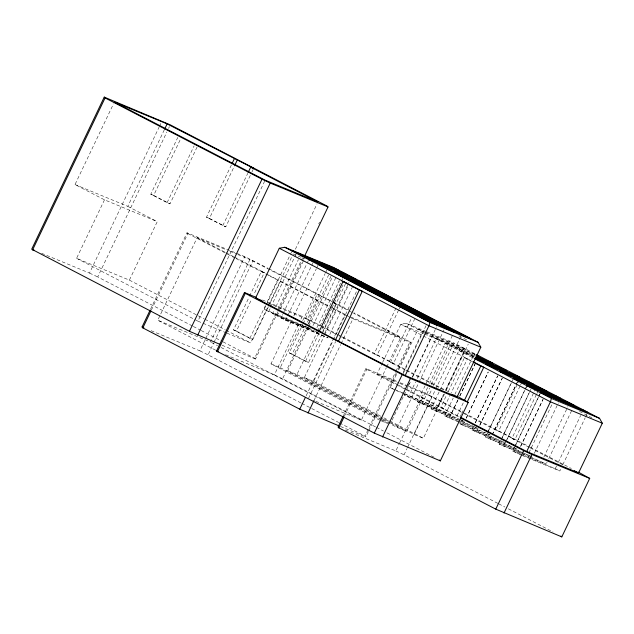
<?xml version="1.0" encoding="UTF-8"?>
<svg xmlns="http://www.w3.org/2000/svg" width="634" height="634" viewBox="0 0 634 634"><rect width="100%" height="100%" fill="white"/><g stroke="black" fill="none" stroke-linecap="round" stroke-linejoin="round"><path stroke-width="0.48" stroke-dasharray="3.17 2.38" d="M197.055 147.128L169.999 203.847L167.107 202.658L150.781 194.202L177.774 137.443M167.107 202.658L194.099 145.899M268.404 306.729L252.76 339.523L249.867 338.326L233.534 329.87L249.138 297.061M249.566 296.173L261.367 271.344L264.33 272.572L253.766 294.731M249.867 338.326L265.464 305.517M267.152 301.966L277.7 279.8L331.305 307.252M104.483 199.821L76.579 258.323L129.368 280.125L157.272 221.631L104.483 199.821L75.002 184.557L113.494 103.849M41.63 253.307L89.497 273.072L159.071 127.204M159.491 126.317L161.187 122.758M75.002 184.557L127.791 206.359L164.174 130.089M192.411 325.987L97.731 276.955L166.885 131.975M168.581 128.417L169.429 126.634M150.781 194.202L153.674 195.391L180.73 138.672M150.559 309.194L186.998 232.781L244.795 256.651L267.936 268.245M151.336 310.113L187.83 233.597L186.998 232.781M250.279 175.475L225.759 226.877L206.47 217.2L231.41 164.903M215.623 350.198L157.755 320.225L197.103 237.75L226.227 249.78M206.47 217.2L209.434 218.421L234.374 166.132M222.796 225.656L247.736 173.359M251.967 171.925L253.235 169.27M76.579 258.323L197.895 321.153L264.711 181.07M151.114 330.686L199.876 350.832L205.384 339.277M205.804 338.39L244.795 256.651M333.841 302.719L249.891 259.552L210.551 342.035L157.755 320.225M300.976 402.97L208.047 354.842L213.571 343.279M213.991 342.384L253.037 260.526M233.534 329.87L236.434 331.067L251.65 299.161M307.561 327.247L311.27 329.165L268.665 311.571L264.219 309.273L265.908 305.723M266.335 304.835L290.007 255.201M290.427 254.321L291.695 251.658M227.02 333.183L250.684 342.962L268.134 306.38M268.562 305.485L291.973 256.413M295.373 249.273L317.079 203.768M270.092 303.187L280.664 281.028M268.665 311.571L270.353 308.029M270.773 307.141L294.453 257.507M294.873 256.619L296.141 253.957M315.217 331.21L319.75 333.563L277.145 315.962L272.612 313.616L274.3 310.074M275.996 306.523L298.4 259.552M277.969 311.904L255.486 359.042L254.654 358.226L277.137 311.08M277.565 310.192L302.592 257.721M318.712 223.921L319.56 222.138M278.389 311.009L303.424 258.537M277.145 315.962L278.833 312.419M280.529 308.877L304.201 259.243M280.997 317.959L328.143 337.906L285.538 320.313L280.997 317.959L282.693 314.416M283.113 313.529L306.793 263.895M307.213 263.007L308.481 260.352M285.538 320.313L311.326 266.24M311.746 265.361L313.014 262.698M379.869 420.231L270.995 363.845L292.171 319.449M293.859 315.891L316.311 268.832M316.731 267.944L318.006 265.281M225.577 354.755L274.34 374.9L299.28 322.611M300.976 319.06L302.244 316.406L320.122 325.274M270.995 363.845L280.252 367.665L301.007 324.156M302.703 320.606L325.147 273.547M325.567 272.66L326.843 269.997M322.04 334.189L308.512 362.553L305.548 361.325L289.223 352.869L302.751 324.513M303.179 323.625L317.127 294.374M268.317 303.242L307.442 319.409L328.618 275.013M289.223 352.869L292.187 354.097L305.715 325.733M307.411 322.191L320.091 295.603M308.092 324.212L330.924 276.345M375.502 426.904L282.582 378.775L307.102 327.374M308.79 323.823L310.486 320.281M381.613 419.383L287.662 370.724L308.417 327.223M308.837 326.336L332.137 277.494M312.958 325.622L336.63 275.988M316.905 327.667L339.309 280.696M287.662 370.724L296.926 374.551L317.254 331.931M317.682 331.043L340.973 282.209M341.393 281.322L342.669 278.659M305.548 361.325L319.076 332.969M321.866 329.133L327.786 316.723M328.206 315.835L331.59 308.742M332.01 307.855L338.77 293.677M339.198 292.789L343.422 283.929M322.666 331.622L345.958 282.788M322.468 333.302L336.416 304.058L334.697 303.163M324.87 332.898L348.969 282.376M444.529 393.888L423.354 438.284L414.089 434.456L304.336 377.61L324.243 335.885M324.663 334.99L347.955 286.156M329.831 334.364L353.503 284.729M306.135 395.838L344.753 314.868L332.478 308.512M304.336 377.61L313.6 381.438L333.08 340.593M333.5 339.705L356.799 290.871M308.552 398.326L335.632 341.567M313.949 400.609L340.688 344.555M341.108 343.66L352.995 318.751L410.784 342.622L396.781 371.984M343.097 416.419L365.929 368.552L396.63 381.232M344.349 416.348L366.761 369.376L365.929 368.552M342.534 337.581L374.108 353.938L397.407 305.097M374.108 353.938L377.072 355.159L398.675 309.875M399.095 308.988L400.371 306.325M398.104 384.909L377.056 374.005L382.136 363.353M382.564 362.466L400.767 324.283L406.283 323.3L426.278 331.558M315.835 401.338L361.348 420.136L386.304 367.807M386.724 366.92L400.688 337.653L353.534 313.236M405.348 370.113L390.441 362.394L411.189 318.886M390.441 362.394L393.405 363.615L414.581 319.219M368.346 431.596L365.802 436.937L364.97 436.113L395.529 372.055M395.949 371.159L409.952 341.805L353.851 312.744M368.774 430.708L396.353 372.871M394.768 389.989L390.235 387.643L396.995 373.458M398.691 369.915L418.139 329.141L424.479 331.764M403.224 372.261L422.672 331.495L424.487 332.24M403.192 373.624L426.064 325.678M408.066 385.821L409.334 383.166M412.298 376.961L431.738 336.186L475.857 354.572M392.129 420.073L410.761 381.002M412.457 377.452L436.596 326.843M458.168 399.563L450.98 414.636L403.842 394.689L408.375 397.035L415.563 381.969M417.251 378.427L436.279 338.54L475.254 354.636M382.492 419.843L397.415 427.57L418.591 383.174M419.019 382.286L444.006 329.902M460.054 419.811L417.441 401.734L425.057 385.781M425.477 384.893L445.345 343.24L475.262 355.595M350.665 432.277L395.822 450.925L399.198 443.832M399.626 442.944L423.718 392.422L463.517 412.647M397.415 427.57L406.679 431.397L427.855 387.002M429.551 383.451L453.262 333.73M421.982 404.08L429.59 388.127M431.279 384.584L449.878 345.585L474.359 355.698M399.8 383.404L428.917 395.426L431.889 389.213M433.577 385.662L452.636 345.704L454.443 343.192L475.555 354.121M497.856 503.38L404.056 454.8L407.02 448.595M407.44 447.715L431.96 396.305M414.089 434.456L435.265 390.061M435.685 389.173L458.984 340.339M459.404 339.452L460.672 336.789M478.187 428.727L431.049 408.779L460.736 346.743L465.277 349.088L445.409 390.75M435.59 411.133L443.618 394.293M445.306 390.742L463.486 352.631L474.367 357.124M404.738 394.11L437.373 407.591L443.713 394.293M446.217 390.338L468.241 344.167M461.322 414.327L460.046 416.99L440.757 407.313L446.685 394.879M448.381 391.329L464.476 357.592L467.44 358.812L450.925 393.445M440.757 407.313L443.721 408.534L450.497 394.332M459.167 422.292L444.656 415.825L453.207 398.104M454.8 394.554L474.343 353.788M449.189 418.178L458.073 399.563M459.761 396.02L474.977 364.114M459.856 396.02L475.072 364.114M457.082 415.769L463.438 402.447M461.742 413.439L463.018 410.777M459.777 423.655L462.796 425.224L464.492 421.681M466.18 418.131L488.164 372.047M466.275 418.139L488.259 372.047M517.193 449.118L471.87 429.923L473.558 426.373M475.246 422.83L497.658 375.859M475.349 422.83L497.753 375.859M476.403 432.269L478.091 428.727M479.787 425.176L502.191 378.205M479.883 425.184L502.286 378.205M531.704 456.543L485.47 436.969L487.166 433.426M487.586 432.539L511.266 382.904M511.686 382.017L512.954 379.354M488.529 430.763L511.361 382.904M490.011 439.314L491.699 435.772L460.07 422.672M492.119 434.884L515.799 385.25M516.219 384.363L517.487 381.708M492.222 434.884L515.894 385.25M516.314 384.37L517.582 381.708M428.917 395.426L495.59 429.955L518.881 381.121M495.59 429.955L498.554 431.183L520.149 385.9M520.577 385.012L521.845 382.35M530.809 457.597L499.077 444.014L500.773 440.471M501.193 439.584L524.865 389.95M525.293 389.062L526.561 386.407M502.136 437.817L524.96 389.95M525.388 389.062L526.656 386.407M503.618 446.36L529.406 392.295M529.826 391.408L531.094 388.753M462.796 425.224L505.401 442.817L529.501 392.303M529.461 447.501L511.915 438.411L535.207 389.577M511.915 438.411L514.879 439.639L536.475 394.356M536.903 393.468L538.171 390.806M521.75 455.283L512.684 451.059L514.372 447.517M514.8 446.629L538.472 396.995M538.892 396.107L540.168 393.452M515.743 444.862L538.567 396.995M538.995 396.115L540.263 393.452M517.217 453.413L518.913 449.863M520.601 446.32L543.005 399.341M520.696 446.32L543.1 399.349M528.922 452.795L552.174 404.048M534.303 453.365L558.403 402.852M543.798 457.177L567.898 406.663M531.712 457.97L546.215 463.961L547.063 462.186M548.759 458.644L572.431 409.009M529.905 458.176L555.289 468.661L556.557 465.998M558.245 462.455L580.657 415.476M522.662 455.656L559.822 471.007L561.09 468.352M562.786 464.801L585.19 417.83M585.61 416.942L586.878 414.279M292.94 253.901L304.772 258.783M427.189 331.931L454.443 343.192M229.865 251.278L237.148 254.289M238.059 254.662L249.891 259.552M425.39 332.137L460.736 346.743M425.39 332.612L465.277 349.088M423.52 333.682L400.767 324.283L472.592 361.483M424.431 334.055L452.636 345.704L474.565 357.061M474.359 356.649L458.953 350.285L463.486 352.631M333.452 302.83L336.416 304.058M350.626 316.976L400.688 337.653M262.508 299.993L302.244 316.406M264.219 309.273L306.824 326.867M272.612 313.616L314.305 330.837M400.244 382.73L407.464 385.71M408.367 386.082L423.718 392.422M377.056 374.005L398.889 383.023M390.235 387.643L393.857 389.141M394.768 389.514L437.373 407.591M396.583 390.742L403.834 393.738M408.375 397.035L450.98 414.636M417.441 401.734L459.143 418.955M460.958 420.184L464.587 421.681L460.046 419.336M431.049 408.779L472.75 426M444.656 415.825L457.344 421.071M458.255 421.444L486.357 433.054M460.078 423.623L505.401 442.817M471.87 429.923L517.495 449.086M485.47 436.969L531.855 456.52M499.077 444.014L520.831 453.001M521.742 453.373L528.994 456.369M529.897 456.742L546.215 463.961M197.895 321.153L226.108 332.81M512.684 451.059L519.935 454.055M520.847 454.427L529.002 457.803M222.074 345.245L255.486 359.042M381.589 421.031L387.485 423.464M340.513 426.492L365.802 436.937M345.253 430.034L349.762 431.897M344.753 314.868L347.226 316.033M348.05 316.421L350.523 317.586M351.347 317.975L352.995 318.751M89.497 273.072L97.731 276.955M274.34 374.9L282.582 378.775M395.822 450.925L404.056 454.8M199.876 350.832L208.047 354.842M458.889 335.838L468.542 340.838M209.434 218.421L225.759 226.877M579.492 411.411L588.265 415.952M589.144 416.403L591.776 417.766M418.139 329.141L422.672 331.495M431.738 336.186L436.279 338.54M445.345 343.24L449.878 345.585M472.56 357.33L474.074 358.115M406.283 323.3L423.877 332.406M424.756 332.866L474.01 358.376M153.674 195.391L169.999 203.847M464.476 357.592L472.211 361.594M268.816 268.705L331.931 301.396M332.81 301.847L348.589 310.018M334.324 303.282L352.662 312.776M197.103 237.75L225.038 252.221M225.918 252.673L233.772 256.738M234.643 257.19L264.33 272.572M332.176 307.704L347.9 315.851M261.367 271.344L267.382 274.459M268.245 274.902L277.7 279.8M187.83 233.597L226.401 253.576M227.281 254.028L235.174 258.117M236.046 258.569L331.606 308.061M127.791 206.359L157.272 221.631M321.002 325.733L336.781 333.904M337.66 334.356L449.871 392.47M377.072 355.159L393.405 363.615M307.442 319.409L338.144 335.307M339.024 335.758L341.655 337.122M406.228 370.573L443.951 390.108M464.397 413.106L529.271 446.701M530.143 447.152L571.345 468.494M498.554 431.183L514.879 439.639M530.333 447.953L563.674 465.221M398.984 385.361L406.006 388.999M406.877 389.45L443.721 408.534M366.761 369.376L395.687 384.355M396.567 384.806L459.682 417.497M473.653 426.381L477.434 428.338M487.261 433.426L491.041 435.384M555.289 468.661L559.822 471.007M292.187 354.097L308.512 362.553M236.434 331.067L252.76 339.523M129.368 280.125L204.093 318.831M204.972 319.282L225.197 329.759M226.069 330.211L250.684 342.962M313.6 381.438L380.329 415.999M383.839 417.822L389.11 420.548M389.989 421L423.354 438.284M296.926 374.551L382.096 418.662M382.976 419.122L389.997 422.759M390.877 423.211L406.679 431.397M280.252 367.665L379.473 419.05M380.352 419.51L387.374 423.147M193.291 326.439L200.304 330.076M201.176 330.528L222.217 341.425M223.097 341.877L254.654 358.226M376.382 427.364L383.396 430.993M386.898 432.808L434.242 457.328M211.423 342.487L217.565 345.665M221.068 347.48L361.348 420.136M498.736 503.84L504.87 507.018M508.381 508.833L553.086 531.989M301.847 403.422L338.667 422.49M339.547 422.949L364.97 436.113M409.952 341.805L410.784 342.622"/><path stroke-width="0.95" d="M320.487 331.606L255.573 297.98L279.293 248.259L284.809 247.276L429.939 322.437L428.956 325.773L405.237 375.494L319.282 331.289L342.994 281.567L345.958 282.788M474.89 358.828L551.414 398.461L550.431 401.798L526.719 451.519L460.926 417.441M304.692 255.867L328.032 206.946L327.199 206.129L170.277 124.858L104.245 97.105L31.7 249.202L189.447 331.289L220.267 344.492M32.532 250.018L105.078 97.929L104.245 97.105M164.594 129.201L167.13 123.884L253.663 168.382L250.699 167.162L248.156 172.48M338.707 425.747L299.763 409.184L142.848 327.913L142.079 326.962L150.131 310.081M142.848 327.913L150.908 311.009M232.258 163.136L234.366 158.706M234.794 165.244L237.33 159.927M189.447 331.289L261.993 179.2L105.078 97.929M197.689 335.172L270.235 183.075L328.032 206.946M456.884 396.107L468.233 402.376L440.329 460.87L374.298 433.117L216.551 351.03L244.447 292.528L256.191 297.378M217.375 351.846L245.279 293.352L244.447 292.528M299.763 409.184L305.287 397.613M335.608 339.745L359.327 290.023L362.291 291.244L338.572 340.965M308.005 413.059L313.949 400.609M343.097 416.419L338.025 427.054L338.857 427.871L495.772 509.142L561.811 536.895L589.707 478.393L578.359 472.132M338.857 427.871L343.929 417.235M374.298 433.117L402.202 374.623L245.279 293.352M382.54 437L410.436 378.498L468.233 402.376M405.237 375.494L457.106 396.924L480.826 347.194L478.099 342.336L332.969 267.168L284.809 247.276M464.286 400.672L480.802 366.048L483.766 367.268L467.25 401.901M495.772 509.142L523.676 450.647L460.561 417.957M504.014 513.025L531.918 454.523L589.707 478.393M526.719 451.519L578.58 472.94L602.3 423.219L599.574 418.353L477.315 355.032M167.13 123.884L114.342 102.074L265.139 180.175L317.927 201.984L250.699 167.162M429.939 322.437L478.099 342.336M480.826 347.194L428.956 325.773L279.293 248.259M476.158 355.016L478.884 356.134L476.609 354.961M476.166 355.967L492.483 363.187L476.166 356.443M476.174 357.394L506.091 370.232L475.27 357.497M475.278 358.456L519.698 377.278L474.826 358.503M551.414 398.461L599.574 418.353M602.3 423.219L550.431 401.798L473.455 361.927M255.573 297.98L261.945 300.611M319.282 331.289L321.501 332.208M32.603 249.574L34.41 250.319M216.551 351.03L218.358 351.775M142.079 326.962L143.886 327.707M261.993 179.2L270.235 183.075M402.202 374.623L410.436 378.498M523.676 450.647L531.918 454.523M342.994 281.567L359.327 290.023M473.067 362.038L480.802 366.048M452.716 394.649L457.106 396.924M574.198 470.674L578.58 472.94M560.979 536.071L561.811 536.895M439.497 460.054L440.329 460.87M334.728 268.372L292.123 250.771L339.166 270.67L334.728 268.372M343.113 272.715L300.516 255.114L347.654 275.061L343.113 272.715M351.505 277.058L308.901 259.464L356.039 279.412L351.505 277.058M327.691 268.222L318.426 264.394L428.18 321.24L437.444 325.068L327.691 268.222M344.357 275.108L335.101 271.281L444.854 328.127L454.11 331.954L344.357 275.108M361.031 281.995L351.767 278.168L461.52 335.014L470.785 338.833L361.031 281.995M528.772 381.977L486.167 364.376L533.305 384.323L528.772 381.977M542.371 389.022L499.766 371.421L546.912 391.368L542.371 389.022M555.978 396.068L513.374 378.474L560.511 398.414L555.978 396.068M569.586 403.113L526.981 385.52L574.119 405.467L569.586 403.113M583.193 410.158L540.588 392.565L587.726 412.512L583.193 410.158"/></g></svg>
